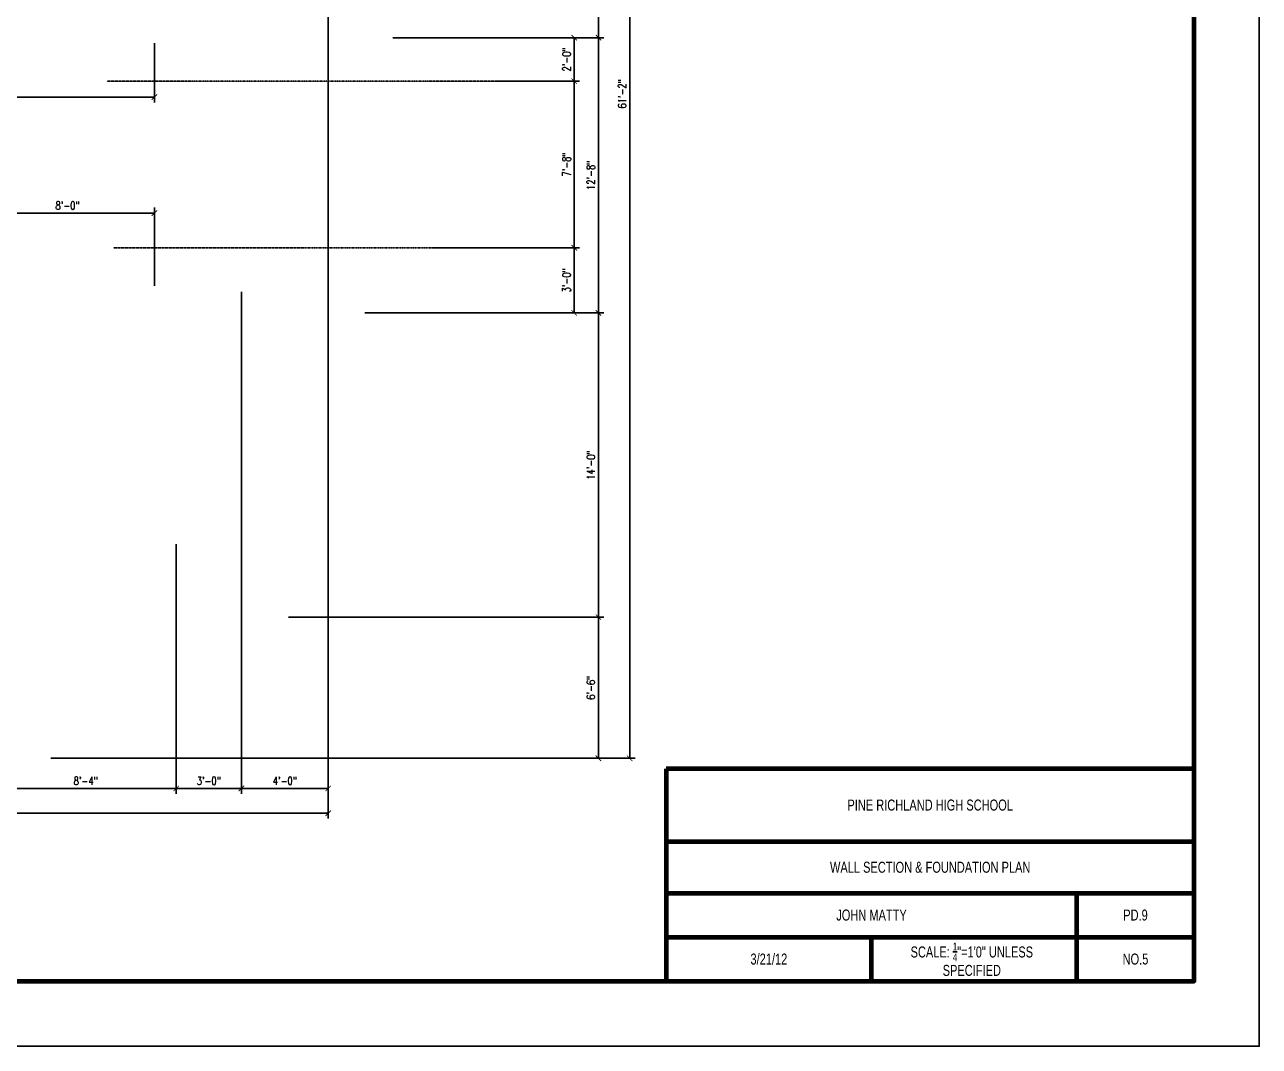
# Model space of a CAD drawing. Header units: inches. Extents: x 43 to 7578, y 1297 to 3809.
# Drawn here: x 4961 to 5642, y 2657 to 3221 of the extents above; entities that cross this region are included whole.
import ezdxf

# ---------------------------------------------------------------- set-up
doc = ezdxf.new("R2010")
doc.units = ezdxf.units.IN
doc.header["$LTSCALE"] = 0.5
doc.header["$MEASUREMENT"] = 0
doc.linetypes.add('CENTER2', pattern=[1.125, 0.75, -0.125, 0.125, -0.125])
doc.styles.add('Arch-Dim', font='romans.shx', dxfattribs={"width": 0.75})
doc.styles.get("Standard").update_dxf_attribs({"font": 'romans.shx', "width": 0.75})
doc.dimstyles.new('Annotative', dxfattribs={"dimscale": 96, "dimtxt": 0.09375, "dimasz": 0.0625, "dimexe": 0.0625, "dimexo": 0.0625, "dimgap": 0.03125, "dimtad": 1, "dimdec": 4, "dimzin": 3, "dimdsep": 46, "dimlunit": 4, "dimtxsty": 'Arch-Dim', "dimblk": 'ARCHTICK', "dimcen": 0.09375, "dimazin": 2, "dimtfac": 0.75, "dimtdec": 4, "dimtix": 1, "dimtmove": 2, "dimatfit": 3, "dimfxl": 1, "dimtolj": 1, "dimtzin": 0, "dimarcsym": 0})

# ---------------------------------------------------------------- blocks, each defined once
blk = doc.blocks.new('_ArchTick')
at = {"color": 0, "linetype": 'ByBlock', "const_width": 0.15}
blk.add_lwpolyline([(-0.5, -0.5), (0.5, 0.5)], dxfattribs=at)
blk = doc.blocks.new('*D721')
at = {"color": 0, "lineweight": -2, "transparency": 16777216}
for p, q in [((5163.9, 3214.14), (5267.05, 3214.14)), ((5264.05, 3214.14), (5264.05, 3190.14)), ((5221.91, 3190.14), (5267.05, 3190.14))]:
    blk.add_line(p, q, dxfattribs=at)
at = {"layer": 'Defpoints', "color": 0, "transparency": 16777216}
for p in [(5160.9, 3214.14), (5218.91, 3190.14), (5264.05, 3190.14)]:
    blk.add_point(p, dxfattribs=at)
at = {"color": 0, "lineweight": -2, "transparency": 16777216, "xscale": 3, "yscale": 3, "zscale": 3}
for p, rotation in [((5264.05, 3214.14), 90), ((5264.05, 3190.14), 270)]:
    blk.add_blockref('_ArchTick', p, dxfattribs=dict(at, rotation=rotation))
at = {"color": 0, "transparency": 16777216, "insert": (5259.87, 3202.14), "char_height": 4.5, "attachment_point": 5, "rotation": 90, "style": 'Arch-Dim'}
blk.add_mtext('\\A1;2\'-0"', dxfattribs=at)
blk = doc.blocks.new('*D722')
at = {"color": 0, "lineweight": -2, "transparency": 16777216}
for p, q in [((5221.91, 3190.14), (5267.05, 3190.14)), ((5264.05, 3190.14), (5264.05, 3098.14)), ((5185.6, 3098.14), (5267.05, 3098.14))]:
    blk.add_line(p, q, dxfattribs=at)
at = {"layer": 'Defpoints', "color": 0, "transparency": 16777216}
for p in [(5218.91, 3190.14), (5182.6, 3098.14), (5264.05, 3098.14)]:
    blk.add_point(p, dxfattribs=at)
at = {"color": 0, "lineweight": -2, "transparency": 16777216, "xscale": 3, "yscale": 3, "zscale": 3}
for p, rotation in [((5264.05, 3190.14), 90), ((5264.05, 3098.14), 270)]:
    blk.add_blockref('_ArchTick', p, dxfattribs=dict(at, rotation=rotation))
at = {"color": 0, "transparency": 16777216, "insert": (5259.87, 3144.14), "char_height": 4.5, "attachment_point": 5, "rotation": 90, "style": 'Arch-Dim'}
blk.add_mtext('\\A1;7\'-8"', dxfattribs=at)
blk = doc.blocks.new('*D723')
at = {"color": 0, "lineweight": -2, "transparency": 16777216}
for p, q in [((5185.6, 3098.14), (5267.05, 3098.14)), ((5264.05, 3098.14), (5264.05, 3062.14)), ((5148.42, 3062.14), (5267.05, 3062.14))]:
    blk.add_line(p, q, dxfattribs=at)
at = {"layer": 'Defpoints', "color": 0, "transparency": 16777216}
for p in [(5182.6, 3098.14), (5145.42, 3062.14), (5264.05, 3062.14)]:
    blk.add_point(p, dxfattribs=at)
at = {"color": 0, "lineweight": -2, "transparency": 16777216, "xscale": 3, "yscale": 3, "zscale": 3}
for p, rotation in [((5264.05, 3098.14), 90), ((5264.05, 3062.14), 270)]:
    blk.add_blockref('_ArchTick', p, dxfattribs=dict(at, rotation=rotation))
at = {"color": 0, "transparency": 16777216, "insert": (5259.87, 3080.14), "char_height": 4.5, "attachment_point": 5, "rotation": 90, "style": 'Arch-Dim'}
blk.add_mtext('\\A1;3\'-0"', dxfattribs=at)
blk = doc.blocks.new('*D725')
at = {"color": 0, "lineweight": -2, "transparency": 16777216}
for p, q in [((5217.61, 3358.14), (5280.44, 3358.14)), ((5277.44, 3358.14), (5277.44, 3214.14)), ((5163.9, 3214.14), (5280.44, 3214.14))]:
    blk.add_line(p, q, dxfattribs=at)
at = {"layer": 'Defpoints', "color": 0, "transparency": 16777216}
for p in [(5214.61, 3358.14), (5160.9, 3214.14), (5277.44, 3214.14)]:
    blk.add_point(p, dxfattribs=at)
at = {"color": 0, "lineweight": -2, "transparency": 16777216, "xscale": 3, "yscale": 3, "zscale": 3}
for p, rotation in [((5277.44, 3358.14), 90), ((5277.44, 3214.14), 270)]:
    blk.add_blockref('_ArchTick', p, dxfattribs=dict(at, rotation=rotation))
at = {"color": 0, "transparency": 16777216, "insert": (5273.26, 3286.14), "char_height": 4.5, "attachment_point": 5, "rotation": 90, "style": 'Arch-Dim'}
blk.add_mtext('\\A1;12\'-0"', dxfattribs=at)
blk = doc.blocks.new('*D726')
at = {"color": 0, "lineweight": -2, "transparency": 16777216}
for p, q in [((5163.9, 3214.14), (5280.44, 3214.14)), ((5277.44, 3214.14), (5277.44, 3062.14)), ((5148.42, 3062.14), (5280.44, 3062.14))]:
    blk.add_line(p, q, dxfattribs=at)
at = {"layer": 'Defpoints', "color": 0, "transparency": 16777216}
for p in [(5160.9, 3214.14), (5145.42, 3062.14), (5277.44, 3062.14)]:
    blk.add_point(p, dxfattribs=at)
at = {"color": 0, "lineweight": -2, "transparency": 16777216, "xscale": 3, "yscale": 3, "zscale": 3}
for p, rotation in [((5277.44, 3214.14), 90), ((5277.44, 3062.14), 270)]:
    blk.add_blockref('_ArchTick', p, dxfattribs=dict(at, rotation=rotation))
at = {"color": 0, "transparency": 16777216, "insert": (5273.26, 3138.14), "char_height": 4.5, "attachment_point": 5, "rotation": 90, "style": 'Arch-Dim'}
blk.add_mtext('\\A1;12\'-8"', dxfattribs=at)
blk = doc.blocks.new('*D727')
at = {"color": 0, "lineweight": -2, "transparency": 16777216}
for p, q in [((5148.42, 3062.14), (5280.44, 3062.14)), ((5277.44, 3062.14), (5277.44, 2894.14)), ((5106.21, 2894.14), (5280.44, 2894.14))]:
    blk.add_line(p, q, dxfattribs=at)
at = {"layer": 'Defpoints', "color": 0, "transparency": 16777216}
for p in [(5145.42, 3062.14), (5103.21, 2894.14), (5277.44, 2894.14)]:
    blk.add_point(p, dxfattribs=at)
at = {"color": 0, "lineweight": -2, "transparency": 16777216, "xscale": 3, "yscale": 3, "zscale": 3}
for p, rotation in [((5277.44, 3062.14), 90), ((5277.44, 2894.14), 270)]:
    blk.add_blockref('_ArchTick', p, dxfattribs=dict(at, rotation=rotation))
at = {"color": 0, "transparency": 16777216, "insert": (5273.26, 2978.14), "char_height": 4.5, "attachment_point": 5, "rotation": 90, "style": 'Arch-Dim'}
blk.add_mtext('\\A1;14\'-0"', dxfattribs=at)
blk = doc.blocks.new('*D728')
at = {"color": 0, "lineweight": -2, "transparency": 16777216}
for p, q in [((5106.21, 2894.14), (5280.44, 2894.14)), ((5277.44, 2894.14), (5277.44, 2816.14)), ((4974.9, 2816.14), (5280.44, 2816.14))]:
    blk.add_line(p, q, dxfattribs=at)
at = {"layer": 'Defpoints', "color": 0, "transparency": 16777216}
for p in [(5103.21, 2894.14), (4971.9, 2816.14), (5277.44, 2816.14)]:
    blk.add_point(p, dxfattribs=at)
at = {"color": 0, "lineweight": -2, "transparency": 16777216, "xscale": 3, "yscale": 3, "zscale": 3}
for p, rotation in [((5277.44, 2894.14), 90), ((5277.44, 2816.14), 270)]:
    blk.add_blockref('_ArchTick', p, dxfattribs=dict(at, rotation=rotation))
at = {"color": 0, "transparency": 16777216, "insert": (5273.26, 2855.14), "char_height": 4.5, "attachment_point": 5, "rotation": 90, "style": 'Arch-Dim'}
blk.add_mtext('\\A1;6\'-6"', dxfattribs=at)
blk = doc.blocks.new('*D729')
at = {"color": 0, "lineweight": -2, "transparency": 16777216}
for p, q in [((5233.51, 3550.14), (5297.7, 3550.14)), ((5294.7, 3550.14), (5294.7, 2816.14)), ((4974.9, 2816.14), (5297.7, 2816.14))]:
    blk.add_line(p, q, dxfattribs=at)
at = {"layer": 'Defpoints', "color": 0, "transparency": 16777216}
for p in [(5230.51, 3550.14), (4971.9, 2816.14), (5294.7, 2816.14)]:
    blk.add_point(p, dxfattribs=at)
at = {"color": 0, "lineweight": -2, "transparency": 16777216, "xscale": 3, "yscale": 3, "zscale": 3}
for p, rotation in [((5294.7, 3550.14), 90), ((5294.7, 2816.14), 270)]:
    blk.add_blockref('_ArchTick', p, dxfattribs=dict(at, rotation=rotation))
at = {"color": 0, "transparency": 16777216, "insert": (5290.52, 3183.14), "char_height": 4.5, "attachment_point": 5, "rotation": 90, "style": 'Arch-Dim'}
blk.add_mtext('\\A1;61\'-2"', dxfattribs=at)
blk = doc.blocks.new('*D735')
at = {"color": 0, "lineweight": -2, "transparency": 16777216}
for p, q in [((5044.2, 2934.33), (5044.2, 2796.51)), ((4944.2, 2840.82), (4944.2, 2796.51)), ((4944.2, 2799.51), (5044.2, 2799.51))]:
    blk.add_line(p, q, dxfattribs=at)
at = {"layer": 'Defpoints', "color": 0, "transparency": 16777216}
for p in [(5044.2, 2937.33), (4944.2, 2843.82), (5044.2, 2799.51)]:
    blk.add_point(p, dxfattribs=at)
at = {"color": 0, "lineweight": -2, "transparency": 16777216, "xscale": 3, "yscale": 3, "zscale": 3, "rotation": 180}
blk.add_blockref('_ArchTick', (4944.2, 2799.51), dxfattribs=at)
at = {"color": 0, "lineweight": -2, "transparency": 16777216, "xscale": 3, "yscale": 3, "zscale": 3}
blk.add_blockref('_ArchTick', (5044.2, 2799.51), dxfattribs=at)
at = {"color": 0, "transparency": 16777216, "insert": (4994.2, 2803.69), "char_height": 4.5, "attachment_point": 5, "style": 'Arch-Dim'}
blk.add_mtext('\\A1;8\'-4"', dxfattribs=at)
blk = doc.blocks.new('*D736')
at = {"color": 0, "lineweight": -2, "transparency": 16777216}
for p, q in [((5080.2, 3073.85), (5080.2, 2796.51)), ((5044.2, 2934.33), (5044.2, 2796.51)), ((5044.2, 2799.51), (5080.2, 2799.51))]:
    blk.add_line(p, q, dxfattribs=at)
at = {"layer": 'Defpoints', "color": 0, "transparency": 16777216}
for p in [(5080.2, 3076.85), (5044.2, 2937.33), (5080.2, 2799.51)]:
    blk.add_point(p, dxfattribs=at)
at = {"color": 0, "lineweight": -2, "transparency": 16777216, "xscale": 3, "yscale": 3, "zscale": 3, "rotation": 180}
blk.add_blockref('_ArchTick', (5044.2, 2799.51), dxfattribs=at)
at = {"color": 0, "lineweight": -2, "transparency": 16777216, "xscale": 3, "yscale": 3, "zscale": 3}
blk.add_blockref('_ArchTick', (5080.2, 2799.51), dxfattribs=at)
at = {"color": 0, "transparency": 16777216, "insert": (5062.2, 2803.69), "char_height": 4.5, "attachment_point": 5, "style": 'Arch-Dim'}
blk.add_mtext('\\A1;3\'-0"', dxfattribs=at)
blk = doc.blocks.new('*D737')
at = {"color": 0, "lineweight": -2, "transparency": 16777216}
for p, q in [((5128.2, 3235.87), (5128.2, 2796.51)), ((5080.2, 3073.85), (5080.2, 2796.51)), ((5080.2, 2799.51), (5128.2, 2799.51))]:
    blk.add_line(p, q, dxfattribs=at)
at = {"layer": 'Defpoints', "color": 0, "transparency": 16777216}
for p in [(5128.2, 3238.87), (5080.2, 3076.85), (5128.2, 2799.51)]:
    blk.add_point(p, dxfattribs=at)
at = {"color": 0, "lineweight": -2, "transparency": 16777216, "xscale": 3, "yscale": 3, "zscale": 3, "rotation": 180}
blk.add_blockref('_ArchTick', (5080.2, 2799.51), dxfattribs=at)
at = {"color": 0, "lineweight": -2, "transparency": 16777216, "xscale": 3, "yscale": 3, "zscale": 3}
blk.add_blockref('_ArchTick', (5128.2, 2799.51), dxfattribs=at)
at = {"color": 0, "transparency": 16777216, "insert": (5104.2, 2803.69), "char_height": 4.5, "attachment_point": 5, "style": 'Arch-Dim'}
blk.add_mtext('\\A1;4\'-0"', dxfattribs=at)
blk = doc.blocks.new('*D738')
at = {"color": 0, "lineweight": -2, "transparency": 16777216}
for p, q in [((5128.2, 3235.87), (5128.2, 2782.83)), ((4520.2, 2937.12), (4520.2, 2782.83)), ((4520.2, 2785.83), (5128.2, 2785.83))]:
    blk.add_line(p, q, dxfattribs=at)
at = {"layer": 'Defpoints', "color": 0, "transparency": 16777216}
for p in [(5128.2, 3238.87), (4520.2, 2940.12), (5128.2, 2785.83)]:
    blk.add_point(p, dxfattribs=at)
at = {"color": 0, "lineweight": -2, "transparency": 16777216, "xscale": 3, "yscale": 3, "zscale": 3, "rotation": 180}
blk.add_blockref('_ArchTick', (4520.2, 2785.83), dxfattribs=at)
at = {"color": 0, "lineweight": -2, "transparency": 16777216, "xscale": 3, "yscale": 3, "zscale": 3}
blk.add_blockref('_ArchTick', (5128.2, 2785.83), dxfattribs=at)
at = {"color": 0, "transparency": 16777216, "insert": (4824.2, 2790.01), "char_height": 4.5, "attachment_point": 5, "style": 'Arch-Dim'}
blk.add_mtext('\\A1;50\'-8"', dxfattribs=at)
blk = doc.blocks.new('*D783')
at = {"color": 0, "lineweight": -2, "transparency": 16777216}
for p, q in [((4791.22, 3211.14), (4791.22, 3178.32)), ((5032.2, 3211.14), (5032.2, 3178.32)), ((4791.22, 3181.32), (5032.2, 3181.32))]:
    blk.add_line(p, q, dxfattribs=at)
at = {"layer": 'Defpoints', "color": 0, "transparency": 16777216}
for p in [(4791.22, 3214.14), (5032.2, 3214.14), (5032.2, 3181.32)]:
    blk.add_point(p, dxfattribs=at)
at = {"color": 0, "lineweight": -2, "transparency": 16777216, "xscale": 3, "yscale": 3, "zscale": 3, "rotation": 180}
blk.add_blockref('_ArchTick', (4791.22, 3181.32), dxfattribs=at)
at = {"color": 0, "lineweight": -2, "transparency": 16777216, "xscale": 3, "yscale": 3, "zscale": 3}
blk.add_blockref('_ArchTick', (5032.2, 3181.32), dxfattribs=at)
at = {"color": 0, "transparency": 16777216, "insert": (4911.71, 3185.5), "char_height": 4.5, "attachment_point": 5, "style": 'Arch-Dim'}
blk.add_mtext('\\A1;20\'-1"', dxfattribs=at)
blk = doc.blocks.new('*D784')
at = {"color": 0, "lineweight": -2, "transparency": 16777216}
for p, q in [((5032.2, 3117.26), (4936.2, 3117.26)), ((5032.2, 3077.14), (5032.2, 3120.26))]:
    blk.add_line(p, q, dxfattribs=at)
at = {"layer": 'Defpoints', "color": 0, "transparency": 16777216}
for p in [(4936.2, 3117.26), (4936.2, 3117.26), (5032.2, 3074.14)]:
    blk.add_point(p, dxfattribs=at)
at = {"color": 0, "lineweight": -2, "transparency": 16777216, "xscale": 3, "yscale": 3, "zscale": 3, "rotation": 180}
blk.add_blockref('_ArchTick', (4936.2, 3117.26), dxfattribs=at)
at = {"color": 0, "lineweight": -2, "transparency": 16777216, "xscale": 3, "yscale": 3, "zscale": 3}
blk.add_blockref('_ArchTick', (5032.2, 3117.26), dxfattribs=at)
at = {"color": 0, "transparency": 16777216, "insert": (4984.2, 3121.43), "char_height": 4.5, "attachment_point": 5, "style": 'Arch-Dim'}
blk.add_mtext('\\A1;8\'-0"', dxfattribs=at)

msp = doc.modelspace()

# ---------------------------------------------------------------- linework, layer by layer
at = {"linetype": 'CENTER2'}
for p, q in [((5221.91303, 3190.13698), (5005.8995, 3190.13698)), ((5185.59649, 3098.13698), (5009.53946, 3098.13698))]:
    msp.add_line(p, q, dxfattribs=at)
at = {"lineweight": 70}
for p, q in [((5606.48196, 2810.36549), (5314.88196, 2810.36549)), ((5314.88196, 2810.36549), (5314.88196, 2693.07749)), ((5314.88196, 2770.18949), (5606.48196, 2770.18949)), ((5314.88196, 2741.67749), (5606.48196, 2741.67749)), ((5541.68196, 2717.37749), (5541.68196, 2741.67749)), ((5314.88196, 2717.37749), (5606.48196, 2717.37749)), ((5428.28196, 2693.07749), (5428.28196, 2717.37749)), ((5541.68196, 2693.07749), (5541.68196, 2717.37749))]:
    msp.add_line(p, q, dxfattribs=at)
msp.add_lwpolyline([(3914.48196, 3809.07749), (3914.48196, 2657.07749), (5642.48196, 2657.07749), (5642.48196, 3809.07749)], close=True)
msp.add_lwpolyline([(3950.48196, 3773.07749), (3950.48196, 2693.07749), (5606.48196, 2693.07749), (5606.48196, 3773.07749)], close=True, dxfattribs=at)

# ---------------------------------------------------------------- texts
at = {"color": 7, "char_height": 6.075, "attachment_point": 5}
for s, width, insert in [('{\\fCityBlueprint|b0|i0|c2|p2;PINE RICHLAND HIGH SCHOOL}', 125.360318, (5460.68196, 2790.27749)), ('{\\fCityBlueprint|b0|i0|c2|p2;WALL SECTION & FOUNDATION PLAN}', 110.3753467, (5460.68196, 2755.93349)), ('{\\fCityBlueprint|b0|i0|c2|p2;JOHN MATTY}', 58.5197, (5428.28196, 2729.52749)), ('{\\fCityBlueprint|b0|i0|c2|p2;PD.9}', 0.2333352, (5574.08196, 2729.52749)), ('\\A1;{\\fCityBlueprint|b0|i0|c2|p2;SCALE: \\H0.7x;\\S1/4;\\H1.4286x;"=1\'0" UNLESS SPECIFIED}', 81.045225, (5483.67583, 2705.07486)), ('\\A1;{\\fCityBlueprint|b0|i0|c2|p2;3/21/12}', 0.3315574, (5371.58196, 2705.22749)), ('{\\fCityBlueprint|b0|i0|c2|p2;NO.5}', 0.2333352, (5574.08196, 2705.22749))]:
    msp.add_mtext_dynamic_manual_height_columns(s, width=width, gutter_width=1, heights=[0], dxfattribs=dict(at, insert=insert))

# ---------------------------------------------------------------- dimensions: what is measured, and where the dimension line sits
for base, p1, p2, picture, middle in [((5294.69788, 2816.13698), (5230.51352, 3550.13698), (4971.89735, 2816.13698), '*D729', (5290.51931, 3183.13698)), ((5277.44042, 3214.13698), (5214.61041, 3358.13698), (5160.90107, 3214.13698), '*D725', (5273.26185, 3286.13698)), ((5277.44042, 3062.13698), (5160.90107, 3214.13698), (5145.41772, 3062.13698), '*D726', (5273.26185, 3138.13698)), ((5264.04774, 3190.13698), (5160.90107, 3214.13698), (5218.91303, 3190.13698), '*D721', (5259.86916, 3202.13698)), ((5264.04774, 3098.13698), (5218.91303, 3190.13698), (5182.59649, 3098.13698), '*D722', (5259.86916, 3144.13698)), ((5264.04774, 3062.13698), (5182.59649, 3098.13698), (5145.41772, 3062.13698), '*D723', (5259.86916, 3080.13698)), ((5277.44042, 2894.13698), (5145.41772, 3062.13698), (5103.20596, 2894.13698), '*D727', (5273.26185, 2978.13698))]:
    dim = msp.add_linear_dim(base=base, p1=p1, p2=p2, angle=90, dimstyle='Annotative')
    dim.commit()
    dim.dimension.update_dxf_attribs({"geometry": picture, "text_midpoint": middle})
for base, p1, p2, picture, middle in [((5128.20259, 2785.82682), (4520.20259, 2940.11952), (5128.20259, 3238.87049), '*D738', (4824.20259, 2790.00539)), ((5128.20259, 2799.50936), (5080.20259, 3076.85025), (5128.20259, 3238.87049), '*D737', (5104.20259, 2803.68793)), ((5032.20259, 3181.32319), (4791.22129, 3214.13698), (5032.20259, 3214.13698), '*D783', (4911.71194, 3185.50176)), ((4936.20259, 3117.25503), (5032.20259, 3074.13698), (4936.20259, 3117.25503), '*D784', (4984.20259, 3121.4336)), ((5080.20259, 2799.50936), (5044.20259, 2937.33269), (5080.20259, 3076.85025), '*D736', (5062.20259, 2803.68793)), ((5044.20259, 2799.50936), (4944.20259, 2843.82317), (5044.20259, 2937.33269), '*D735', (4994.20259, 2803.68793))]:
    dim = msp.add_linear_dim(base=base, p1=p1, p2=p2, dimstyle='Annotative')
    dim.commit()
    dim.dimension.update_dxf_attribs({"geometry": picture, "text_midpoint": middle})
dim = msp.add_linear_dim(base=(5277.44042, 2816.13698), p1=(5103.20596, 2894.13698), p2=(4971.89735, 2816.13698), angle=90, dimstyle='Annotative')
dim.commit()
dim.dimension.update_dxf_attribs({"geometry": '*D728', "text_midpoint": (5273.26185, 2855.13698), "dimtype": 160})

doc.saveas('drawing.dxf')
